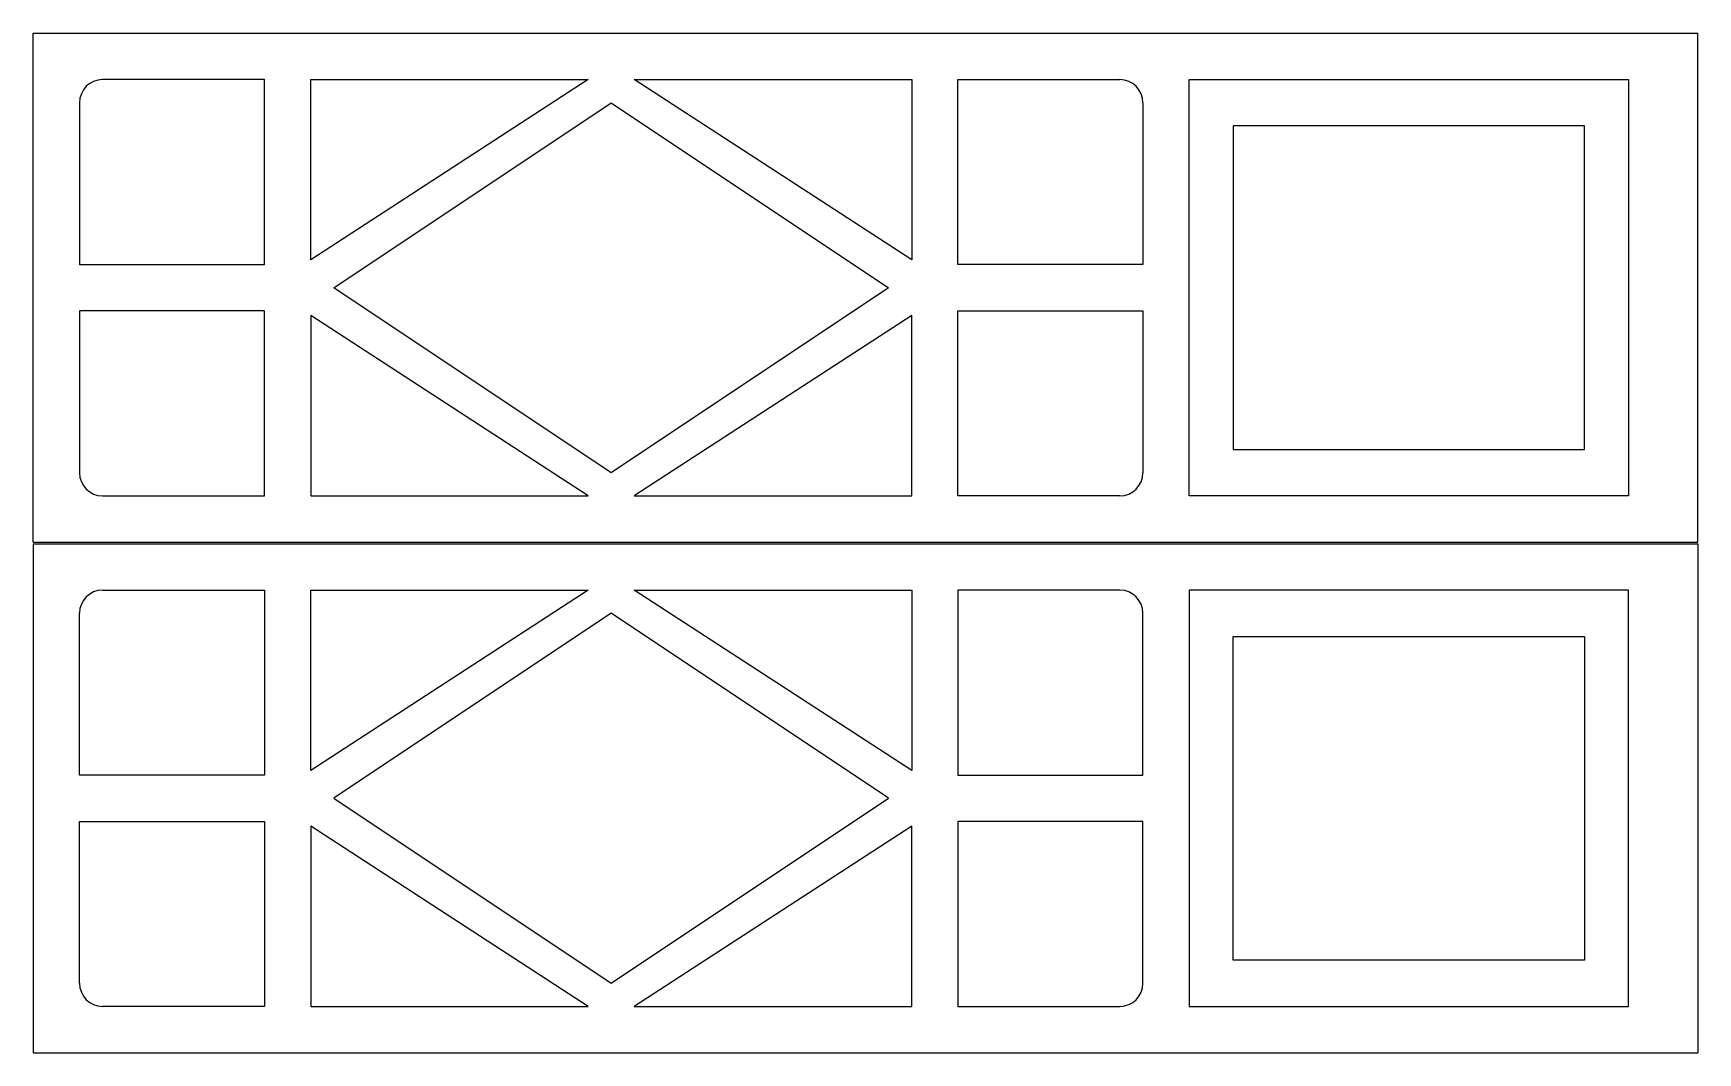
# Model space of a CAD drawing. Extents: x -9 to 9, y -8.3 to 2.8.
import ezdxf

# ---------------------------------------------------------------- set-up
doc = ezdxf.new("R2010")
doc.units = 0
doc.linetypes.add('Outline', pattern=[0])
doc.layers.add('Layer0', color=7, linetype='Outline')

msp = doc.modelspace()

# ---------------------------------------------------------------- linework, layer by layer
at = {"layer": 'Layer0'}
for p, q in [((-9, -2.75), (-9, 2.75)), ((-9, 2.75), (9, 2.75)), ((9, -2.75), (9, 2.75)), ((-6.5, 2.25), (-8.25, 2.25)), ((-6.5, 0.25), (-6.5, 2.25)), ((-6, 0.3), (-6, 2.25)), ((-3, 2.25), (-6, 0.3)), ((-6, 2.25), (-3, 2.25)), ((0.5, 0.3), (-2.5, 2.25)), ((-2.5, 2.25), (0.5, 2.25)), ((0.5, 2.25), (0.5, 0.3)), ((1, 2.25), (2.75, 2.25)), ((1, 0.25), (1, 2.25)), ((3.5, 2.25), (8.25, 2.25)), ((3.5, -2.25), (3.5, 2.25)), ((8.25, 2.25), (8.25, -2.25)), ((-8.5, 2), (-8.5, 0.25)), ((-5.75, 0), (-2.75, 2)), ((-2.75, 2), (0.25, 0)), ((3, 2), (3, 0.25)), ((3.975, 1.75), (3.975, -1.75)), ((7.775, 1.75), (3.975, 1.75)), ((7.775, -1.75), (7.775, 1.75)), ((-8.5, 0.25), (-6.5, 0.25)), ((3, 0.25), (1, 0.25)), ((-2.75, -2), (-5.75, 0)), ((0.25, 0), (-2.75, -2)), ((-6.5, -0.25), (-8.5, -0.25)), ((-8.5, -0.25), (-8.5, -2)), ((-6.5, -2.25), (-6.5, -0.25)), ((-3, -2.25), (-6, -0.3)), ((-6, -0.3), (-6, -2.25)), ((0.5, -0.3), (-2.5, -2.25)), ((0.5, -2.25), (0.5, -0.3)), ((1, -0.25), (3, -0.25)), ((1, -2.25), (1, -0.25)), ((3, -0.25), (3, -2)), ((3.975, -1.75), (7.775, -1.75)), ((-8.25, -2.25), (-6.5, -2.25)), ((-6, -2.25), (-3, -2.25)), ((-2.5, -2.25), (0.5, -2.25)), ((2.75, -2.25), (1, -2.25)), ((8.25, -2.25), (3.5, -2.25)), ((-9, -2.75), (9, -2.75)), ((-9, -2.77), (-9, -8.27)), ((-9, -2.77), (9, -2.77)), ((9, -2.77), (9, -8.27)), ((-8.25, -3.27), (-6.5, -3.27)), ((-6.5, -3.27), (-6.5, -5.27)), ((-6, -5.22), (-6, -3.27)), ((-3, -3.27), (-6, -5.22)), ((-6, -3.27), (-3, -3.27)), ((-2.5, -3.27), (0.5, -3.27)), ((0.5, -5.22), (-2.5, -3.27)), ((0.5, -3.27), (0.5, -5.22)), ((2.75, -3.27), (1, -3.27)), ((1, -3.27), (1, -5.27)), ((8.25, -3.27), (3.5, -3.27)), ((3.5, -3.27), (3.5, -7.77)), ((8.25, -7.77), (8.25, -3.27)), ((-8.5, -5.27), (-8.5, -3.52)), ((-2.75, -3.52), (-5.75, -5.52)), ((0.25, -5.52), (-2.75, -3.52)), ((3, -5.27), (3, -3.52)), ((3.975, -3.77), (7.775, -3.77)), ((3.975, -7.27), (3.975, -3.77)), ((7.775, -3.77), (7.775, -7.27)), ((-6.5, -5.27), (-8.5, -5.27)), ((1, -5.27), (3, -5.27)), ((-5.75, -5.52), (-2.75, -7.52)), ((-2.75, -7.52), (0.25, -5.52)), ((-8.5, -5.77), (-6.5, -5.77)), ((-8.5, -7.52), (-8.5, -5.77)), ((-6.5, -5.77), (-6.5, -7.77)), ((-3, -7.77), (-6, -5.82)), ((-6, -5.82), (-6, -7.77)), ((0.5, -5.82), (-2.5, -7.77)), ((0.5, -7.77), (0.5, -5.82)), ((3, -5.77), (1, -5.77)), ((1, -5.77), (1, -7.77)), ((3, -7.52), (3, -5.77)), ((7.775, -7.27), (3.975, -7.27)), ((-6.5, -7.77), (-8.25, -7.77)), ((-6, -7.77), (-3, -7.77)), ((-2.5, -7.77), (0.5, -7.77)), ((1, -7.77), (2.75, -7.77)), ((3.5, -7.77), (8.25, -7.77)), ((-9, -8.27), (9, -8.27))]:
    msp.add_line(p, q, dxfattribs=at)
for centre, start, end in [((-8.25, 2), 90, 180), ((2.75, 2), 0, 90), ((-8.25, -2), -180, -90), ((2.75, -2), -90, 0), ((-8.25, -3.52), 90, 180), ((2.75, -3.52), 0, 90), ((-8.25, -7.52), -180, -90), ((2.75, -7.52), -90, 0)]:
    msp.add_arc(centre, 0.25, start, end, dxfattribs=at)

doc.saveas('drawing.dxf')
